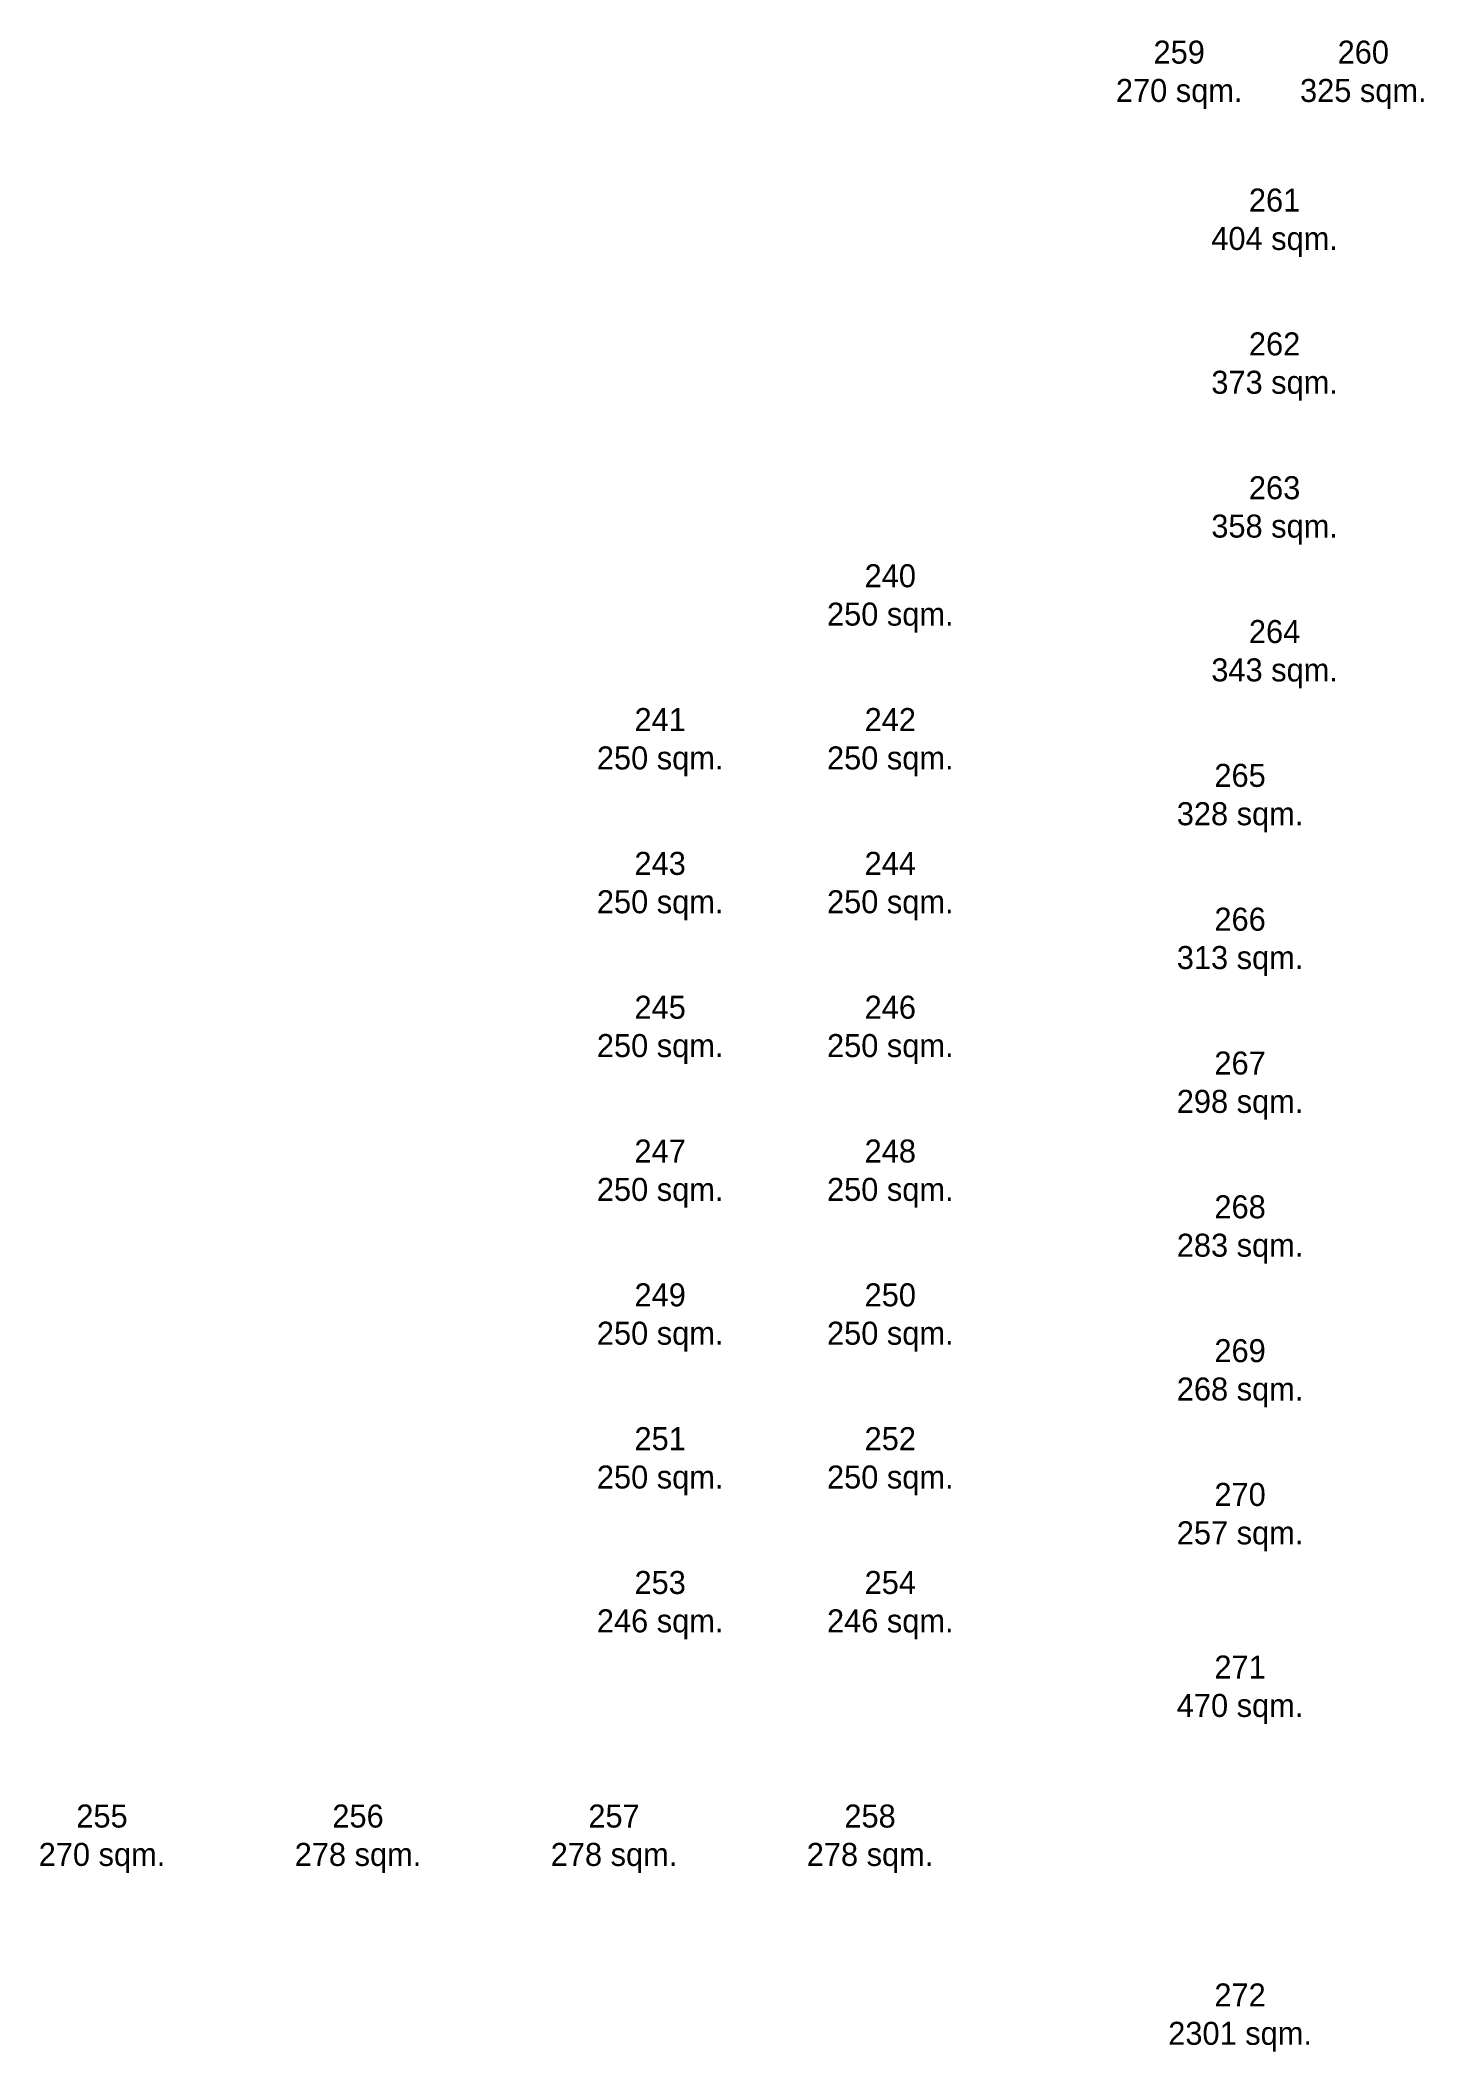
# Model space of a CAD drawing. Header units: inches. Extents: x 250 to 814, y -1477 to -285.
# Drawn here: x 445.25 to 457.28, y -756.18 to -738.7 of the extents above.
import ezdxf

# ---------------------------------------------------------------- set-up
doc = ezdxf.new("R2010")
doc.units = ezdxf.units.IN
doc.header["$MEASUREMENT"] = 0
doc.styles.get("Standard").update_dxf_attribs({"font": 'FRAMDCN.TTF', "height": 0.2})

msp = doc.modelspace()

# ---------------------------------------------------------------- texts
at = {"color": 1, "char_height": 0.2, "attachment_point": 2}
for s, insert, width in [('259\\P270 sqm.', (455.153, -738.702), 1.17972), ('260\\P325 sqm.', (456.753, -738.702), 1.17972), ('261\\P404 sqm.', (455.982, -739.988), 1.17972), ('262\\P373 sqm.', (455.982, -741.238), 1.17972), ('263\\P358 sqm.', (455.982, -742.488), 1.17972), ('240\\P250 sqm.', (452.642, -743.253), 1.17972), ('264\\P343 sqm.', (455.982, -743.738), 1.17972), ('241\\P250 sqm.', (450.642, -744.503), 1.17972), ('242\\P250 sqm.', (452.642, -744.503), 1.17972), ('265\\P328 sqm.', (455.682, -744.988), 1.17972), ('243\\P250 sqm.', (450.642, -745.753), 1.17972), ('244\\P250 sqm.', (452.642, -745.753), 1.17972), ('266\\P313 sqm.', (455.682, -746.238), 1.17972), ('245\\P250 sqm.', (450.642, -747.003), 1.17972), ('246\\P250 sqm.', (452.642, -747.003), 1.17972), ('267\\P298 sqm.', (455.682, -747.488), 1.17972), ('247\\P250 sqm.', (450.642, -748.253), 1.17972), ('248\\P250 sqm.', (452.642, -748.253), 1.17972), ('268\\P283 sqm.', (455.682, -748.738), 1.17972), ('249\\P250 sqm.', (450.642, -749.503), 1.17972), ('250\\P250 sqm.', (452.642, -749.503), 1.17972), ('269\\P268 sqm.', (455.682, -749.988), 1.17972), ('251\\P250 sqm.', (450.642, -750.753), 1.17972), ('252\\P250 sqm.', (452.642, -750.753), 1.17972), ('270\\P257 sqm.', (455.682, -751.238), 1.17972), ('253\\P246 sqm.', (450.642, -752.003), 1.17972), ('254\\P246 sqm.', (452.642, -752.003), 1.17972), ('271\\P470 sqm.', (455.682, -752.738), 1.17972), ('255\\P270 sqm.', (445.791, -754.033), 1.17972), ('256\\P278 sqm.', (448.016, -754.033), 1.17972), ('257\\P278 sqm.', (450.241, -754.033), 1.17972), ('258\\P278 sqm.', (452.466, -754.033), 1.17972), ('272\\P2301 sqm.', (455.682, -755.588), 1.70497)]:
    msp.add_mtext(s, dxfattribs=dict(at, insert=insert, width=width))

doc.saveas('drawing.dxf')
